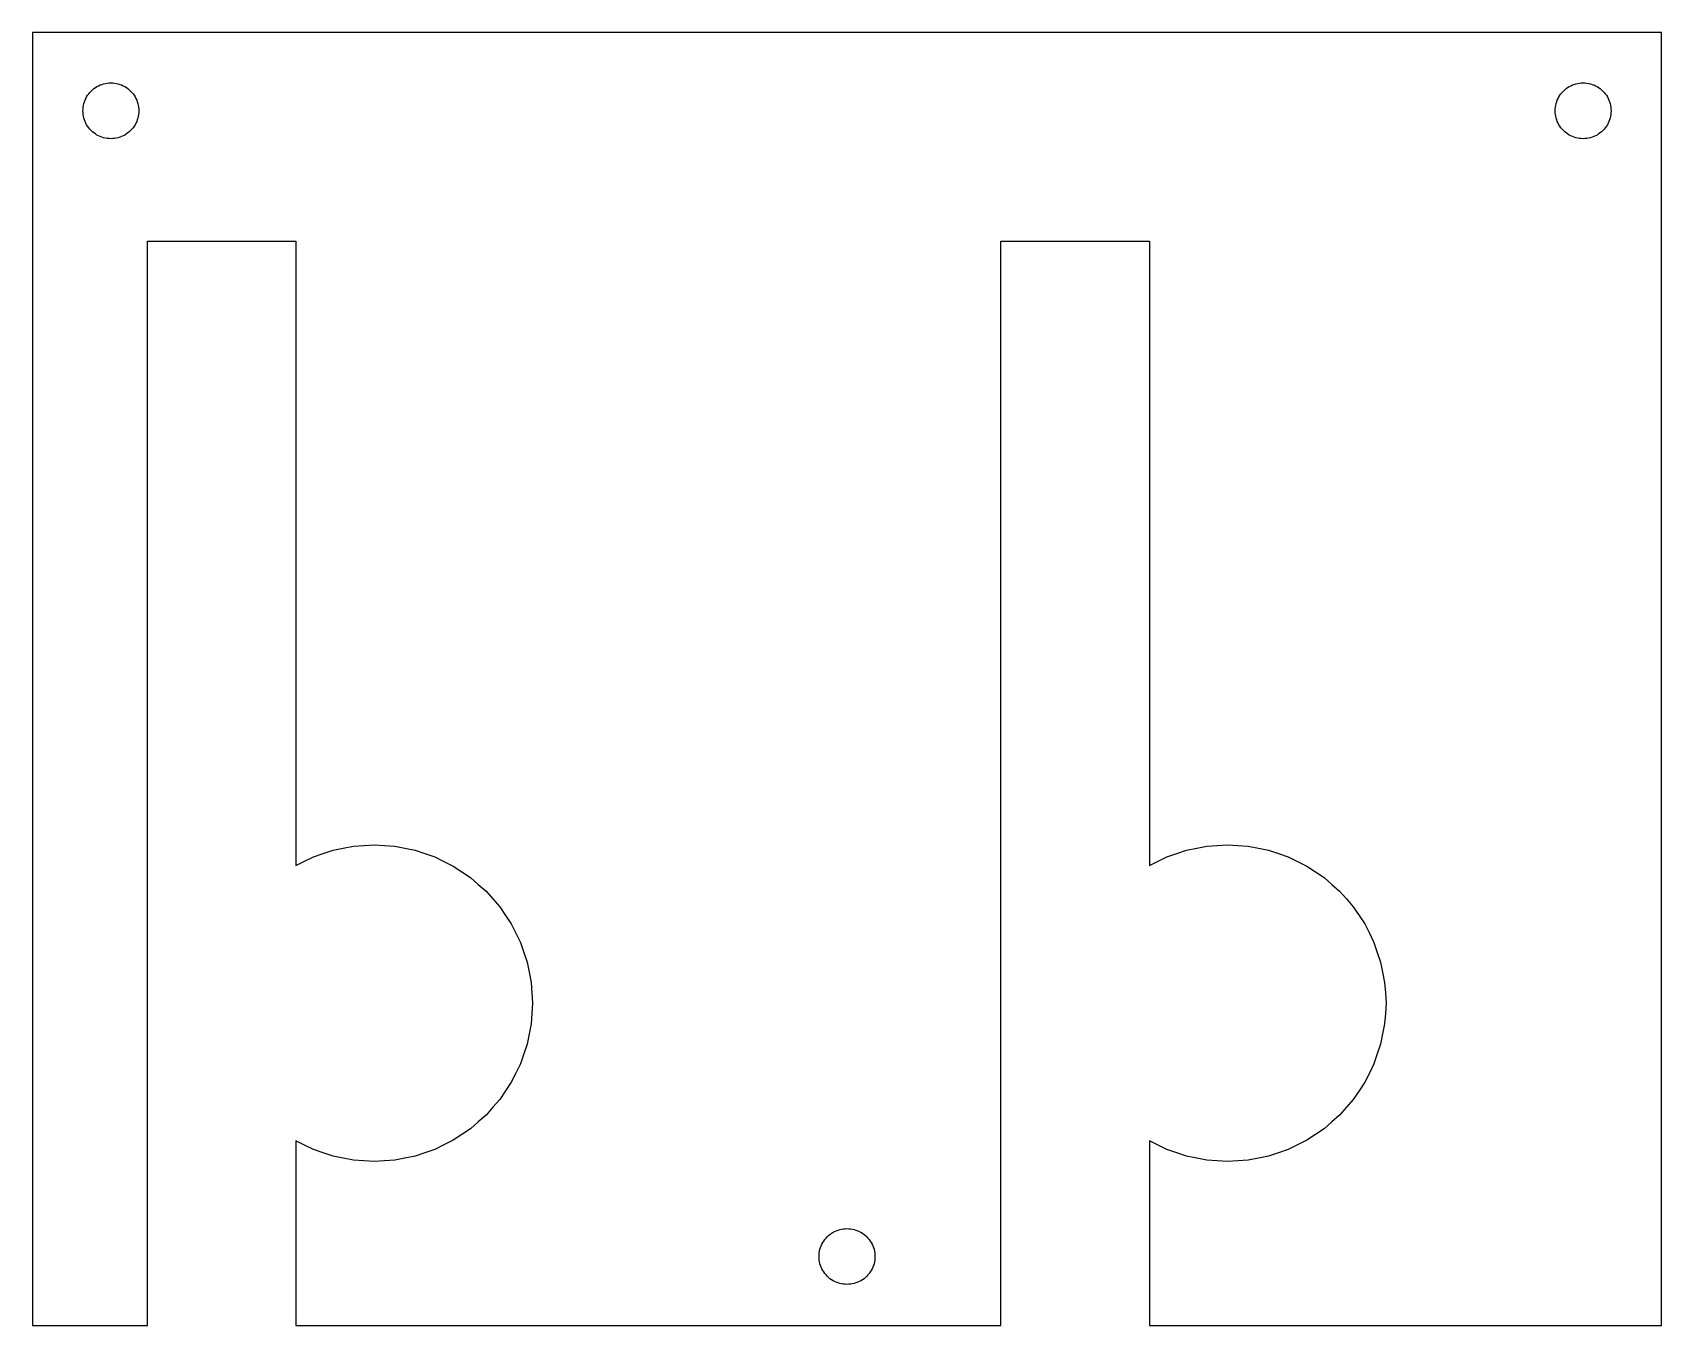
# Model space of a CAD drawing. Header units: millimetres. Extents: x -43.6 to 43.8, y -35.8 to 33.6.
import ezdxf

# ---------------------------------------------------------------- set-up
doc = ezdxf.new("R2010")
doc.units = ezdxf.units.MM

msp = doc.modelspace()

# ---------------------------------------------------------------- linework, layer by layer
for points in [[(-43.554, -35.812), (-40.474, -35.812), (-37.394, -35.812), (-37.394, -6.712), (-37.394, 22.388), (-33.413, 22.388), (-29.431, 22.388), (-29.431, 5.631), (-29.431, -11.126), (-28.958, -10.892), (-28.484, -10.659), (-27.958, -10.48), (-27.431, -10.301), (-26.886, -10.193), (-26.341, -10.084), (-25.786, -10.048), (-25.231, -10.012), (-24.677, -10.048), (-24.122, -10.084), (-23.577, -10.193), (-23.031, -10.301), (-22.505, -10.48), (-21.978, -10.659), (-21.48, -10.905), (-20.981, -11.15), (-20.519, -11.459), (-20.057, -11.768), (-19.639, -12.135), (-19.221, -12.501), (-18.854, -12.919), (-18.488, -13.337), (-18.179, -13.799), (-17.87, -14.262), (-17.624, -14.76), (-17.378, -15.259), (-17.2, -15.785), (-17.021, -16.312), (-16.912, -16.857), (-16.804, -17.402), (-16.768, -17.957), (-16.731, -18.512), (-16.768, -19.066), (-16.804, -19.621), (-16.912, -20.166), (-17.021, -20.712), (-17.2, -21.238), (-17.378, -21.765), (-17.624, -22.263), (-17.87, -22.762), (-18.179, -23.224), (-18.488, -23.686), (-18.854, -24.104), (-19.221, -24.522), (-19.639, -24.889), (-20.057, -25.255), (-20.519, -25.564), (-20.981, -25.873), (-21.48, -26.119), (-21.978, -26.365), (-22.505, -26.543), (-23.031, -26.722), (-23.577, -26.831), (-24.122, -26.939), (-24.677, -26.975), (-25.231, -27.012), (-25.786, -26.975), (-26.341, -26.939), (-26.886, -26.831), (-27.431, -26.722), (-27.958, -26.543), (-28.484, -26.365), (-28.958, -26.131), (-29.431, -25.898), (-29.431, -30.855), (-29.431, -35.812), (-10.513, -35.812), (8.406, -35.812), (8.406, -6.712), (8.406, 22.388), (12.387, 22.388), (16.369, 22.388), (16.369, 5.631), (16.369, -11.126), (16.842, -10.892), (17.316, -10.659), (17.842, -10.48), (18.369, -10.301), (18.914, -10.193), (19.459, -10.084), (20.014, -10.048), (20.569, -10.012), (21.123, -10.048), (21.678, -10.084), (22.223, -10.193), (22.769, -10.301), (23.295, -10.48), (23.822, -10.659), (24.32, -10.905), (24.819, -11.15), (25.281, -11.459), (25.743, -11.768), (26.161, -12.135), (26.579, -12.501), (26.946, -12.919), (27.312, -13.337), (27.621, -13.799), (27.93, -14.262), (28.176, -14.76), (28.422, -15.259), (28.6, -15.785), (28.779, -16.312), (28.888, -16.857), (28.996, -17.402), (29.032, -17.957), (29.069, -18.512), (29.032, -19.066), (28.996, -19.621), (28.888, -20.166), (28.779, -20.712), (28.6, -21.238), (28.422, -21.765), (28.176, -22.263), (27.93, -22.762), (27.621, -23.224), (27.312, -23.686), (26.946, -24.104), (26.579, -24.522), (26.161, -24.889), (25.743, -25.255), (25.281, -25.564), (24.819, -25.873), (24.32, -26.119), (23.822, -26.365), (23.295, -26.543), (22.769, -26.722), (22.223, -26.831), (21.678, -26.939), (21.123, -26.975), (20.569, -27.012), (20.014, -26.975), (19.459, -26.939), (18.914, -26.831), (18.369, -26.722), (17.842, -26.543), (17.316, -26.365), (16.842, -26.131), (16.369, -25.898), (16.369, -30.855), (16.369, -35.812), (30.107, -35.812), (43.846, -35.812), (43.846, -1.112), (43.846, 33.588), (0.146, 33.588), (-43.554, 33.588), (-43.554, -1.112), (-43.554, -35.812)], [(-38.011, 28.726), (-38.055, 28.638), (-38.109, 28.557), (-38.164, 28.475), (-38.228, 28.401), (-38.293, 28.328), (-38.367, 28.263), (-38.441, 28.198), (-38.522, 28.144), (-38.604, 28.089), (-38.692, 28.046), (-38.78, 28.002), (-38.873, 27.971), (-38.966, 27.939), (-39.062, 27.92), (-39.158, 27.901), (-39.256, 27.895), (-39.354, 27.888), (-39.452, 27.895), (-39.55, 27.901), (-39.646, 27.92), (-39.742, 27.939), (-39.835, 27.971), (-39.928, 28.002), (-40.016, 28.046), (-40.104, 28.089), (-40.185, 28.144), (-40.267, 28.198), (-40.341, 28.263), (-40.414, 28.328), (-40.479, 28.401), (-40.544, 28.475), (-40.598, 28.557), (-40.653, 28.638), (-40.696, 28.726), (-40.74, 28.814), (-40.771, 28.907), (-40.803, 29), (-40.822, 29.096), (-40.841, 29.193), (-40.847, 29.29), (-40.854, 29.388), (-40.847, 29.486), (-40.841, 29.584), (-40.822, 29.68), (-40.803, 29.777), (-40.771, 29.869), (-40.74, 29.962), (-40.696, 30.05), (-40.653, 30.138), (-40.598, 30.22), (-40.544, 30.301), (-40.479, 30.375), (-40.414, 30.449), (-40.341, 30.514), (-40.267, 30.578), (-40.185, 30.633), (-40.104, 30.687), (-40.016, 30.731), (-39.928, 30.774), (-39.835, 30.806), (-39.742, 30.837), (-39.646, 30.856), (-39.55, 30.875), (-39.452, 30.882), (-39.354, 30.888), (-39.256, 30.882), (-39.158, 30.875), (-39.062, 30.856), (-38.966, 30.837), (-38.873, 30.806), (-38.78, 30.774), (-38.692, 30.731), (-38.604, 30.687), (-38.522, 30.633), (-38.441, 30.578), (-38.367, 30.514), (-38.293, 30.449), (-38.228, 30.375), (-38.164, 30.301), (-38.109, 30.22), (-38.055, 30.138), (-38.011, 30.05), (-37.968, 29.962), (-37.936, 29.869), (-37.905, 29.777), (-37.886, 29.68), (-37.867, 29.584), (-37.86, 29.486), (-37.854, 29.388), (-37.86, 29.29), (-37.867, 29.193), (-37.886, 29.096), (-37.905, 29), (-37.936, 28.907), (-37.968, 28.814), (-38.011, 28.726)], [(39.646, 30.888), (39.744, 30.882), (39.842, 30.875), (39.938, 30.856), (40.034, 30.837), (40.127, 30.806), (40.22, 30.774), (40.308, 30.731), (40.396, 30.687), (40.478, 30.633), (40.559, 30.578), (40.633, 30.514), (40.707, 30.449), (40.772, 30.375), (40.836, 30.301), (40.891, 30.22), (40.945, 30.138), (40.989, 30.05), (41.032, 29.962), (41.064, 29.869), (41.095, 29.777), (41.114, 29.68), (41.133, 29.584), (41.14, 29.486), (41.146, 29.388), (41.14, 29.29), (41.133, 29.193), (41.114, 29.096), (41.095, 29), (41.064, 28.907), (41.032, 28.814), (40.989, 28.726), (40.945, 28.638), (40.891, 28.557), (40.836, 28.475), (40.772, 28.401), (40.707, 28.328), (40.633, 28.263), (40.559, 28.198), (40.478, 28.144), (40.396, 28.089), (40.308, 28.046), (40.22, 28.002), (40.127, 27.971), (40.034, 27.939), (39.938, 27.92), (39.842, 27.901), (39.744, 27.895), (39.646, 27.888), (39.548, 27.895), (39.45, 27.901), (39.354, 27.92), (39.258, 27.939), (39.165, 27.971), (39.072, 28.002), (38.984, 28.046), (38.896, 28.089), (38.815, 28.144), (38.733, 28.198), (38.659, 28.263), (38.586, 28.328), (38.521, 28.401), (38.456, 28.475), (38.402, 28.557), (38.347, 28.638), (38.304, 28.726), (38.26, 28.814), (38.229, 28.907), (38.197, 29), (38.178, 29.096), (38.159, 29.193), (38.153, 29.29), (38.146, 29.388), (38.153, 29.486), (38.159, 29.584), (38.178, 29.68), (38.197, 29.777), (38.229, 29.869), (38.26, 29.962), (38.304, 30.05), (38.347, 30.138), (38.402, 30.22), (38.456, 30.301), (38.521, 30.375), (38.586, 30.449), (38.659, 30.514), (38.733, 30.578), (38.815, 30.633), (38.896, 30.687), (38.984, 30.731), (39.072, 30.774), (39.165, 30.806), (39.258, 30.837), (39.354, 30.856), (39.45, 30.875), (39.548, 30.882), (39.646, 30.888)], [(1.059, -30.922), (1.133, -30.986), (1.207, -31.051), (1.272, -31.125), (1.336, -31.199), (1.391, -31.28), (1.445, -31.362), (1.489, -31.45), (1.532, -31.538), (1.564, -31.631), (1.595, -31.723), (1.614, -31.82), (1.633, -31.916), (1.64, -32.014), (1.646, -32.112), (1.64, -32.21), (1.633, -32.308), (1.614, -32.404), (1.595, -32.5), (1.564, -32.593), (1.532, -32.686), (1.489, -32.774), (1.445, -32.862), (1.391, -32.943), (1.336, -33.025), (1.272, -33.099), (1.207, -33.172), (1.133, -33.237), (1.059, -33.302), (0.978, -33.356), (0.896, -33.411), (0.808, -33.454), (0.72, -33.498), (0.627, -33.529), (0.534, -33.561), (0.438, -33.58), (0.342, -33.599), (0.244, -33.605), (0.146, -33.612), (0.048, -33.605), (-0.05, -33.599), (-0.146, -33.58), (-0.242, -33.561), (-0.335, -33.529), (-0.428, -33.498), (-0.516, -33.454), (-0.604, -33.411), (-0.685, -33.356), (-0.767, -33.302), (-0.841, -33.237), (-0.914, -33.172), (-0.979, -33.099), (-1.044, -33.025), (-1.098, -32.943), (-1.153, -32.862), (-1.196, -32.774), (-1.24, -32.686), (-1.271, -32.593), (-1.303, -32.5), (-1.322, -32.404), (-1.341, -32.308), (-1.347, -32.21), (-1.354, -32.112), (-1.347, -32.014), (-1.341, -31.916), (-1.322, -31.82), (-1.303, -31.723), (-1.271, -31.631), (-1.24, -31.538), (-1.196, -31.45), (-1.153, -31.362), (-1.098, -31.28), (-1.044, -31.199), (-0.979, -31.125), (-0.914, -31.051), (-0.841, -30.986), (-0.767, -30.922), (-0.685, -30.867), (-0.604, -30.813), (-0.516, -30.769), (-0.428, -30.726), (-0.335, -30.694), (-0.242, -30.663), (-0.146, -30.644), (-0.05, -30.625), (0.048, -30.618), (0.146, -30.612), (0.244, -30.618), (0.342, -30.625), (0.438, -30.644), (0.534, -30.663), (0.627, -30.694), (0.72, -30.726), (0.808, -30.769), (0.896, -30.813), (0.978, -30.867), (1.059, -30.922)]]:
    msp.add_lwpolyline(points, close=True)

doc.saveas('drawing.dxf')
